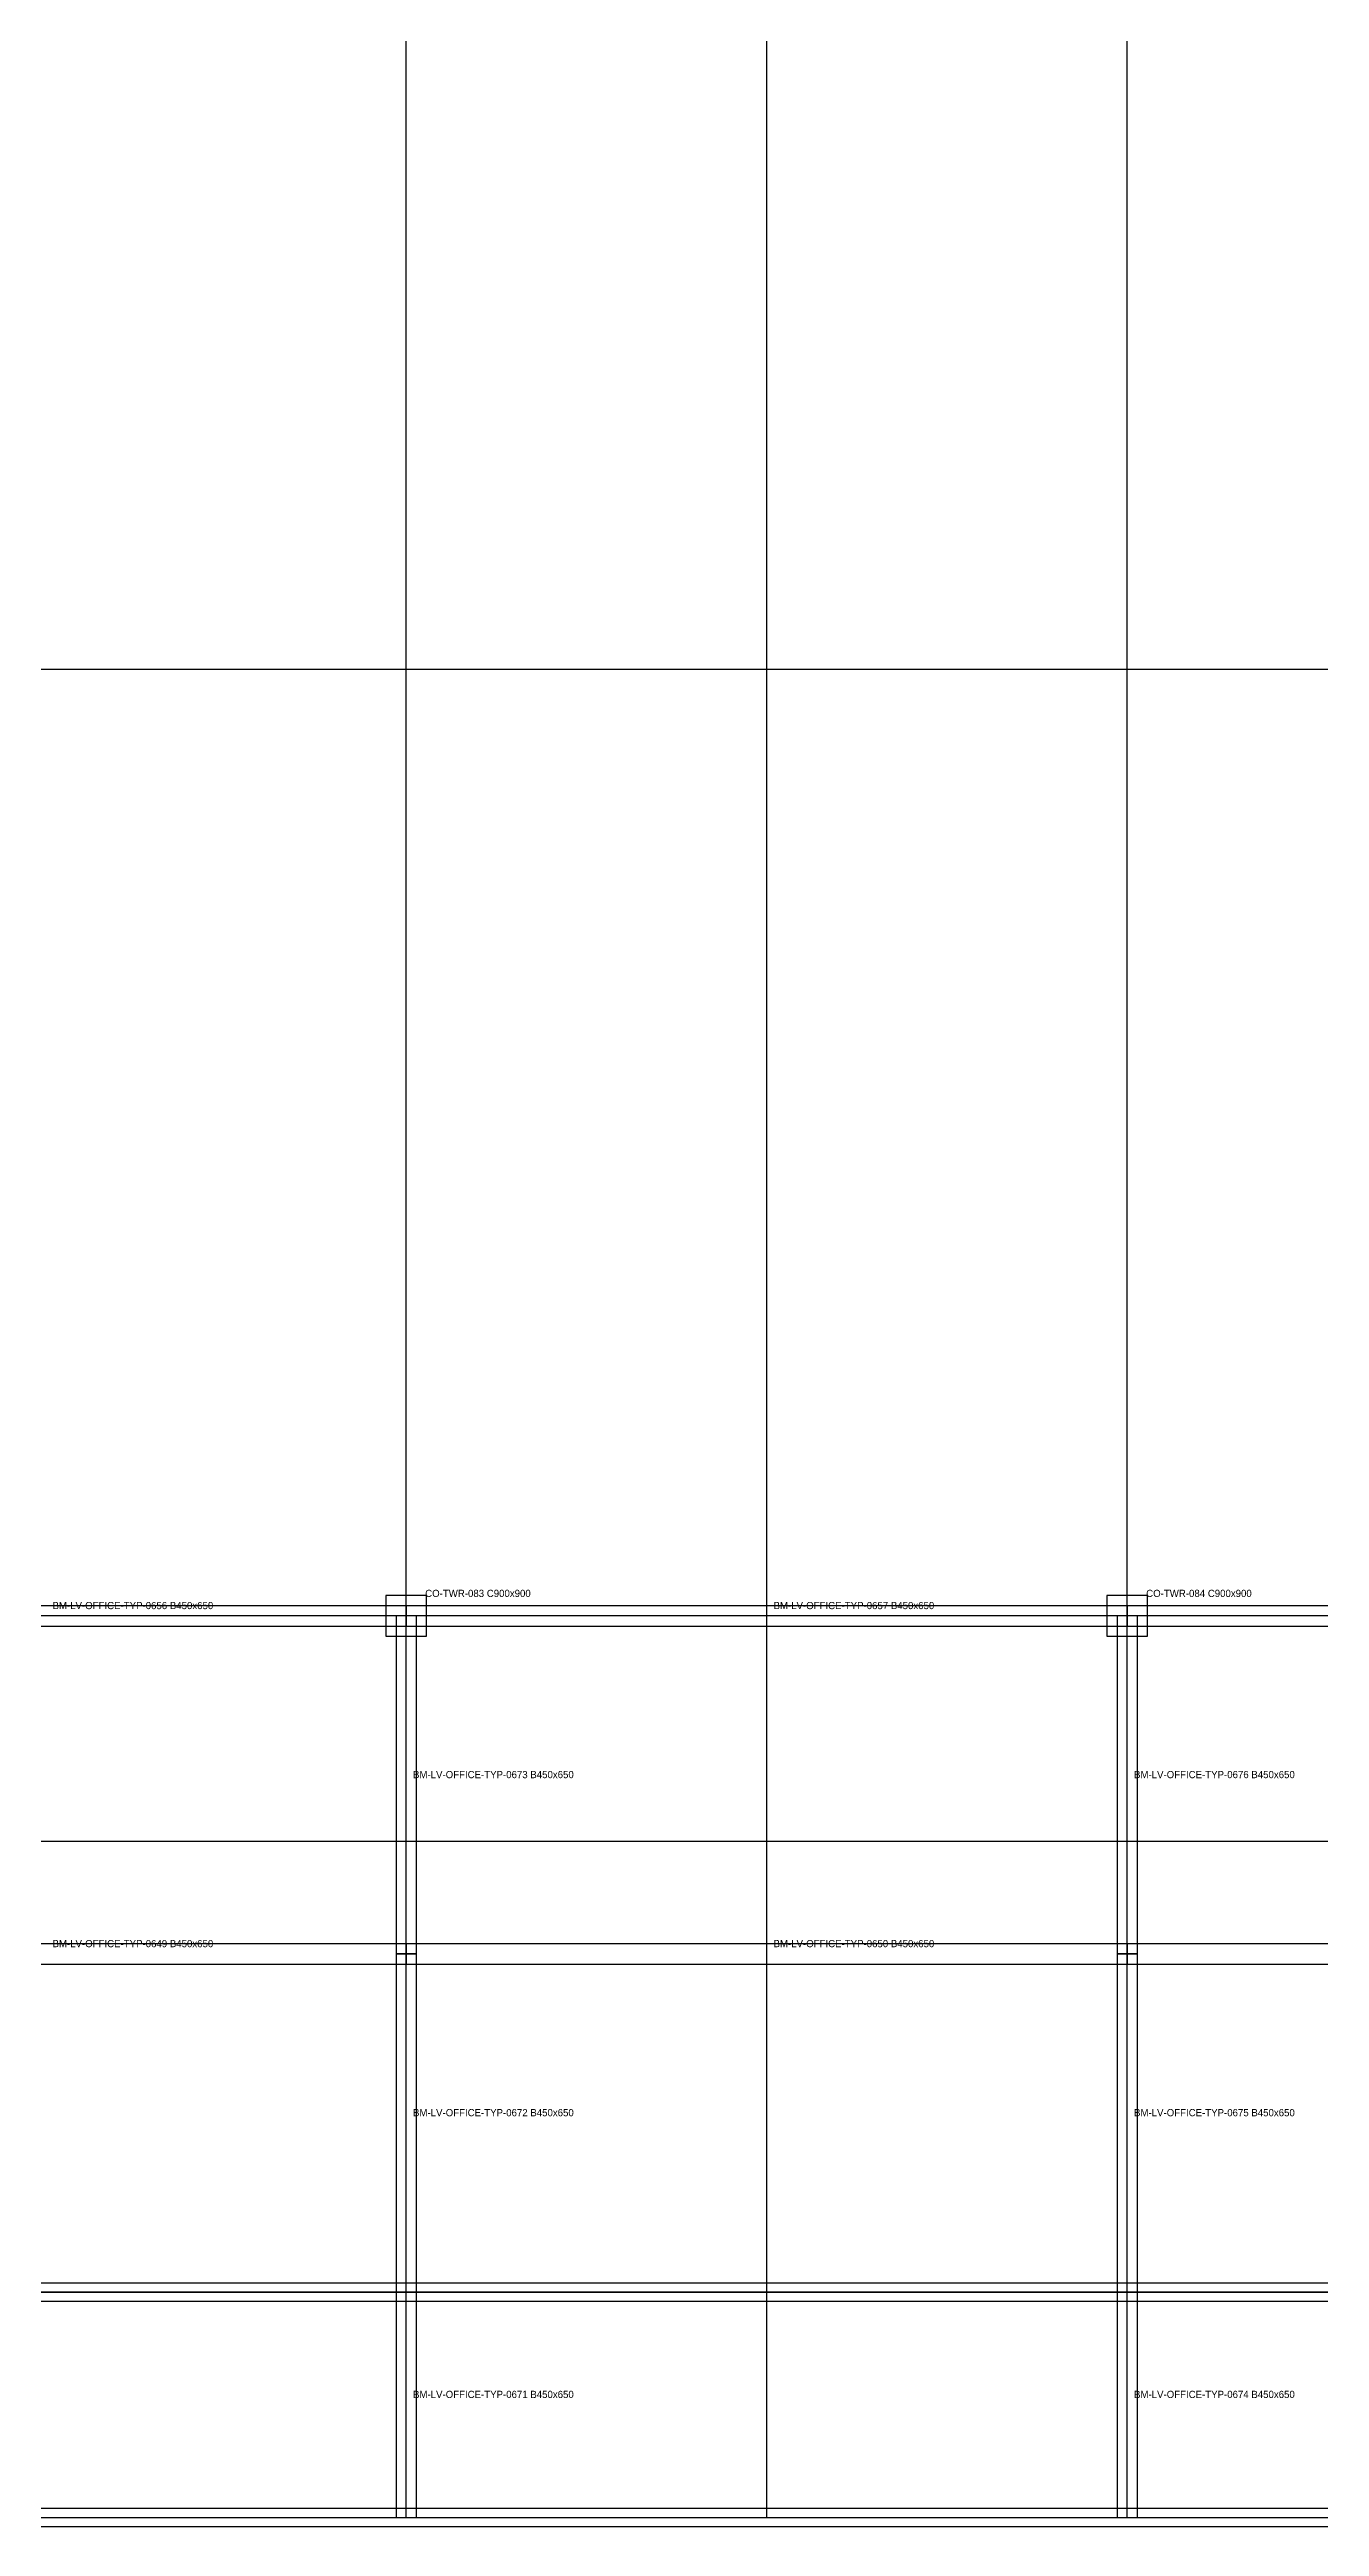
# Model space of a CAD drawing. Header units: millimetres. Extents: x -450 to 227101, y -254450 to 109948.
# Drawn here: x 52084 to 80265, y -254200 to -199251 of the extents above; entities that cross this region are included whole.
import ezdxf

# ---------------------------------------------------------------- set-up
doc = ezdxf.new("R2010")
doc.units = ezdxf.units.MM
for name, color, linetype in [('LV-OFFICE-TYP_BEAM', 5, 'Continuous'), ('LV-OFFICE-TYP_BOUNDARY', 6, 'Continuous'), ('LV-OFFICE-TYP_COLUMN', 1, 'Continuous'), ('LV-OFFICE-TYP_CORE_ZONE', 30, 'Continuous'), ('LV-OFFICE-TYP_GRID', 8, 'Continuous'), ('LV-OFFICE-TYP_KEEP_OUT', 4, 'Continuous'), ('LV-OFFICE-TYP_SLAB', 7, 'Continuous'), ('LV-OFFICE-TYP_WALL', 3, 'Continuous'), ('TEXT', 7, 'Continuous')]:
    doc.layers.add(name, color=color, linetype=linetype)

msp = doc.modelspace()

# ---------------------------------------------------------------- linework, layer by layer
at = {"layer": 'LV-OFFICE-TYP_BEAM'}
for points in [[(44000, -233775), (44000, -234225), (60000, -234225), (60000, -233775), (44000, -233775)], [(59775, -241500), (60225, -241500), (60225, -234000), (59775, -234000), (59775, -241500)], [(60000, -233775), (60000, -234225), (76000, -234225), (76000, -233775), (60000, -233775)], [(75775, -241500), (76225, -241500), (76225, -234000), (75775, -234000), (75775, -241500)], [(76000, -233775), (76000, -234225), (92000, -234225), (92000, -233775), (76000, -233775)], [(44000, -241275), (44000, -241725), (60000, -241725), (60000, -241275), (44000, -241275)], [(59775, -249000), (60225, -249000), (60225, -241500), (59775, -241500), (59775, -249000)], [(60000, -241275), (60000, -241725), (76000, -241725), (76000, -241275), (60000, -241275)], [(75775, -249000), (76225, -249000), (76225, -241500), (75775, -241500), (75775, -249000)], [(76000, -241275), (76000, -241725), (92000, -241725), (92000, -241275), (76000, -241275)], [(59775, -254000), (60225, -254000), (60225, -249000), (59775, -249000), (59775, -254000)], [(75775, -254000), (76225, -254000), (76225, -249000), (75775, -249000), (75775, -254000)]]:
    msp.add_lwpolyline(points, close=True, dxfattribs=at)
at = {"layer": 'LV-OFFICE-TYP_BOUNDARY'}
msp.add_lwpolyline([(0, -254000), (104000, -254000), (104000, -234000), (0, -234000), (0, -254000)], close=True, dxfattribs=at)
at = {"layer": 'LV-OFFICE-TYP_COLUMN'}
for points in [[(59550, -234450), (60450, -234450), (60450, -233550), (59550, -233550), (59550, -234450)], [(75550, -234450), (76450, -234450), (76450, -233550), (75550, -233550), (75550, -234450)]]:
    msp.add_lwpolyline(points, close=True, dxfattribs=at)
at = {"layer": 'LV-OFFICE-TYP_CORE_ZONE'}
msp.add_lwpolyline([(12000, -254000), (92000, -254000), (92000, -249000), (12000, -249000), (12000, -254000)], close=True, dxfattribs=at)
at = {"layer": 'LV-OFFICE-TYP_GRID'}
for points in [[(60000, -254000), (60000, -152000)], [(68000, -254000), (68000, -152000)], [(76000, -254000), (76000, -152000)], [(0, -213000), (104000, -213000)], [(0, -239000), (104000, -239000)], [(0, -249000), (104000, -249000)], [(0, -254000), (104000, -254000)]]:
    msp.add_lwpolyline(points, dxfattribs=at)
at = {"layer": 'LV-OFFICE-TYP_KEEP_OUT'}
msp.add_lwpolyline([(0, -249000), (104000, -249000), (104000, -234000), (0, -234000), (0, -249000)], close=True, dxfattribs=at)
at = {"layer": 'LV-OFFICE-TYP_SLAB'}
msp.add_lwpolyline([(0, -254000), (104000, -254000), (104000, -234000), (0, -234000), (0, -254000)], close=True, dxfattribs=at)
at = {"layer": 'LV-OFFICE-TYP_WALL'}
for points in [[(12000, -248800), (12000, -249200), (92000, -249200), (92000, -248800), (12000, -248800)], [(12000, -253800), (12000, -254200), (92000, -254200), (92000, -253800), (12000, -253800)]]:
    msp.add_lwpolyline(points, close=True, dxfattribs=at)

# ---------------------------------------------------------------- texts
at = {"layer": 'TEXT'}
for s, p in [('CO-TWR-083 C900x900', (60420, -233580)), ('CO-TWR-084 C900x900', (76420, -233580)), ('BM-LV-OFFICE-TYP-0656 B450x650', (52150, -233850)), ('BM-LV-OFFICE-TYP-0657 B450x650', (68150, -233850)), ('BM-LV-OFFICE-TYP-0673 B450x650', (60150, -237600)), ('BM-LV-OFFICE-TYP-0676 B450x650', (76150, -237600)), ('BM-LV-OFFICE-TYP-0649 B450x650', (52150, -241350)), ('BM-LV-OFFICE-TYP-0650 B450x650', (68150, -241350)), ('BM-LV-OFFICE-TYP-0672 B450x650', (60150, -245100)), ('BM-LV-OFFICE-TYP-0675 B450x650', (76150, -245100)), ('BM-LV-OFFICE-TYP-0671 B450x650', (60150, -251350)), ('BM-LV-OFFICE-TYP-0674 B450x650', (76150, -251350))]:
    msp.add_text(s, height=160, dxfattribs=at).set_placement(p)

doc.saveas('drawing.dxf')
